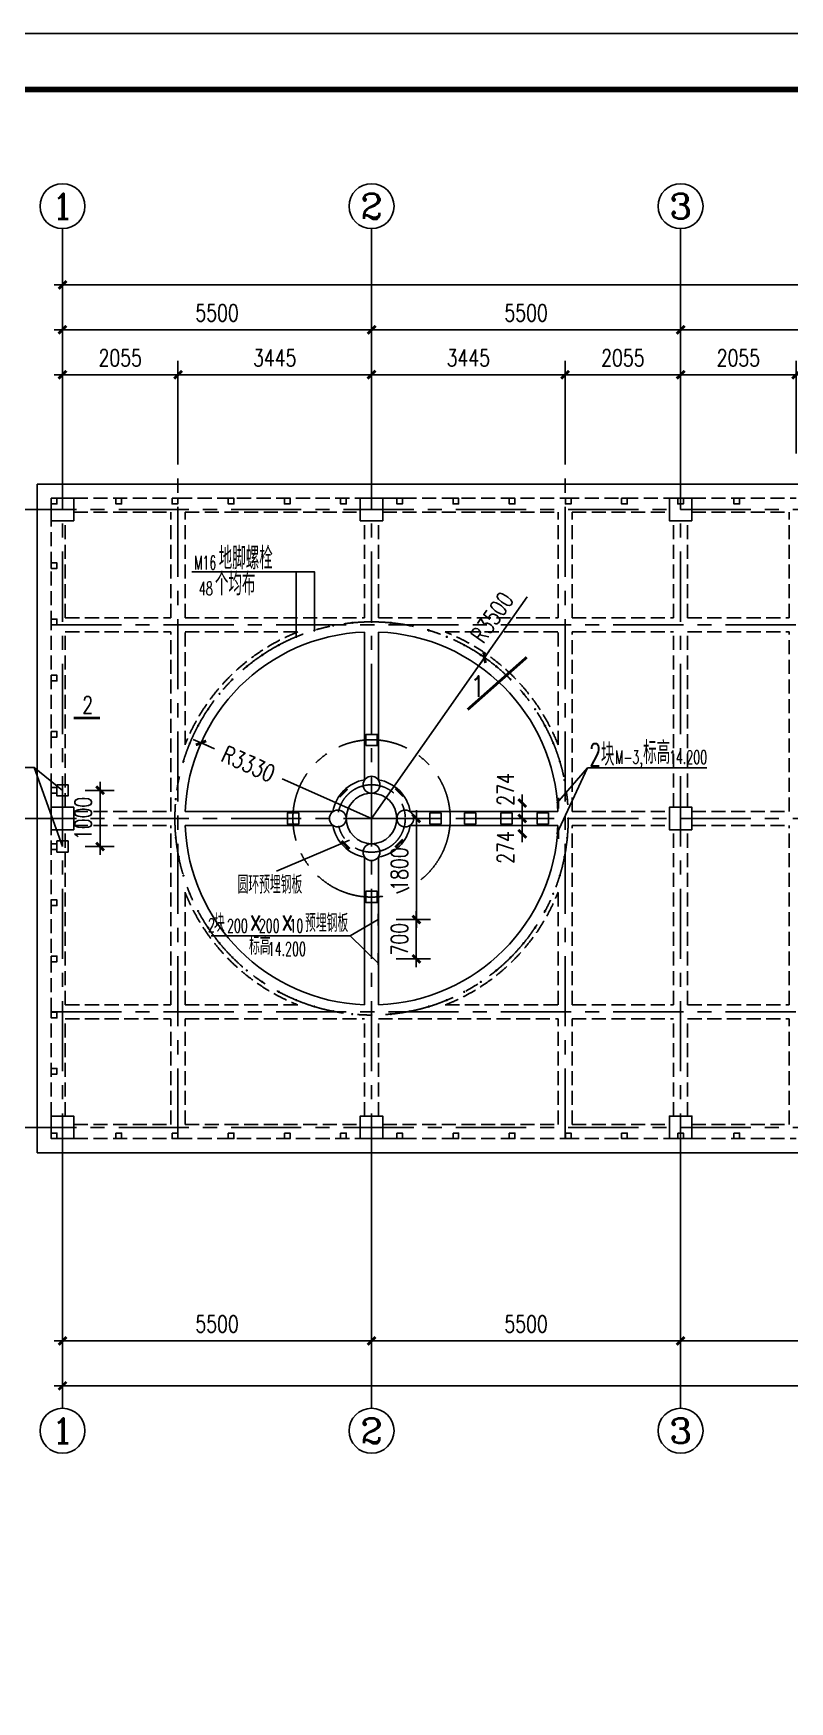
# Model space of a CAD drawing. Extents: x 1427168 to 1936200, y 1176778 to 1377202.
# Drawn here: x 1872296 to 1885755, y 1206983 to 1236683 of the extents above; entities that cross this region are included whole.
import ezdxf
from ezdxf.enums import TextEntityAlignment as Align

# ---------------------------------------------------------------- set-up
doc = ezdxf.new("R2010")
doc.units = 0
doc.header["$LTSCALE"] = 1000
doc.header["$MEASUREMENT"] = 0
for name, pattern in [('CENTER', [2, 1.25, -0.25, 0.25, -0.25]), ('DASH', [0.35, 0.25, -0.1]), ('DOTE', [2.42, 2, -0.2, 0.02, -0.2])]:
    doc.linetypes.add(name, pattern=pattern)
doc.layers.get('0').update_dxf_attribs({"linetype": 'CONTINUOUS'})
doc.layers.get('DEFPOINTS').update_dxf_attribs({"linetype": 'CONTINUOUS'})
for name, color, linetype in [('01粗实线层', 7, 'CONTINUOUS'), ('2', 2, 'CONTINUOUS'), ('3', 4, 'CONTINUOUS'), ('31', 4, 'DASH'), ('4', 3, 'CONTINUOUS'), ('5剖面线层', 2, 'CONTINUOUS'), ('AXIS', 3, 'CONTINUOUS'), ('AXIS_TEXT', 7, 'CONTINUOUS'), ('DOTE', 1, 'DOTE'), ('PUB_DIM', 3, 'CONTINUOUS'), ('PUB_TEXT', 7, 'CONTINUOUS'), ('PUB_TITLE', 4, 'CONTINUOUS')]:
    doc.layers.add(name, color=color, linetype=linetype)
doc.styles.add('_HZTXT', font='txt.shx', dxfattribs={"width": 0.75, "bigfont": 'HZTXT.shx'})
doc.styles.add('_TXT', font='TXT.shx', dxfattribs={"width": 0.75})
doc.styles.add('_TXT1', font='TXT1.shx', dxfattribs={"width": 0.6})
doc.styles.add('COMPLEX', font='COMPLEX')
doc.styles.add('DIM_FONT', font='SIMPLEX.shx', dxfattribs={"width": 0.75})
doc.dimstyles.new('AXIS', dxfattribs={"dimtxt": 300, "dimasz": 1, "dimexe": 250, "dimexo": 300, "dimgap": 150, "dimtad": 1, "dimdec": 0, "dimzin": 0, "dimtxsty": 'DIM_FONT', "dimblk": '_DIMX', "dimcen": 0.09, "dimse1": 1, "dimse2": 1, "dimclrt": 7, "dimazin": 3, "dimtfac": 1, "dimtdec": 0, "dimtix": 1, "dimtmove": 0, "dimatfit": 3, "dimtolj": 1, "dimtzin": 0})
doc.dimstyles.new('DIMA', dxfattribs={"dimtxt": 300, "dimasz": 1, "dimexe": 250, "dimexo": 300, "dimgap": 150, "dimtad": 1, "dimdec": 0, "dimzin": 0, "dimtxsty": 'DIM_FONT', "dimblk": '_DIMX', "dimcen": 0.09, "dimse1": 1, "dimclrt": 7, "dimazin": 3, "dimtfac": 1, "dimtdec": 0, "dimtix": 1, "dimtmove": 0, "dimatfit": 3, "dimtolj": 1, "dimtzin": 0})
doc.dimstyles.new('DIMB', dxfattribs={"dimtxt": 300, "dimasz": 1, "dimexe": 250, "dimexo": 300, "dimgap": 150, "dimtad": 1, "dimdec": 0, "dimzin": 0, "dimtxsty": 'DIM_FONT', "dimblk": '_DIMX', "dimcen": 0.09, "dimse2": 1, "dimclrt": 7, "dimazin": 3, "dimtfac": 1, "dimtdec": 0, "dimtix": 1, "dimtmove": 0, "dimatfit": 3, "dimtolj": 1, "dimtzin": 0})
doc.dimstyles.new('DIMN', dxfattribs={"dimtxt": 300, "dimasz": 1, "dimexe": 250, "dimexo": 300, "dimgap": 150, "dimtad": 1, "dimdec": 0, "dimzin": 0, "dimtxsty": 'DIM_FONT', "dimblk": '_DIMX', "dimcen": 0.09, "dimclrt": 7, "dimazin": 3, "dimtfac": 1, "dimtdec": 0, "dimtix": 1, "dimtmove": 0, "dimatfit": 3, "dimtolj": 1, "dimtzin": 0})

# ---------------------------------------------------------------- blocks, each defined once
blk = doc.blocks.new('_DIMX')
blk.add_line((-150, 0), (150, 0))
at = {"const_width": 50}
blk.add_lwpolyline([(-70, -70), (70, 70)], dxfattribs=at)
blk = doc.blocks.new('*D142')
at = {"layer": 'AXIS', "color": 0}
blk.add_line((1889314, 1231406), (1883816, 1231406), dxfattribs=at)
at = {"layer": 'DEFPOINTS', "color": 0}
for p in [(1883815, 1231406), (1883815, 1229206), (1889315, 1229206)]:
    blk.add_point(p, dxfattribs=at)
at = {"layer": 'AXIS', "color": 0, "rotation": 180}
blk.add_blockref('_DIMX', (1883815, 1231406), dxfattribs=at)
at = {"layer": 'AXIS', "color": 0}
blk.add_blockref('_DIMX', (1889315, 1231406), dxfattribs=at)
at = {"layer": 'AXIS', "color": 7, "insert": (1886565, 1231706), "char_height": 300, "attachment_point": 5, "style": 'DIM_FONT'}
blk.add_mtext('\\A1;5500', dxfattribs=at)
blk = doc.blocks.new('*D143')
at = {"layer": 'AXIS', "color": 0}
blk.add_line((1889314, 1213406), (1883816, 1213406), dxfattribs=at)
at = {"layer": 'DEFPOINTS', "color": 0}
for p in [(1883815, 1216206), (1889315, 1216206), (1883815, 1213406)]:
    blk.add_point(p, dxfattribs=at)
at = {"layer": 'AXIS', "color": 0, "rotation": 180}
blk.add_blockref('_DIMX', (1883815, 1213406), dxfattribs=at)
at = {"layer": 'AXIS', "color": 0}
blk.add_blockref('_DIMX', (1889315, 1213406), dxfattribs=at)
at = {"layer": 'AXIS', "color": 7, "insert": (1886565, 1213706), "char_height": 300, "attachment_point": 5, "style": 'DIM_FONT'}
blk.add_mtext('\\A1;5500', dxfattribs=at)
blk = doc.blocks.new('*D144')
at = {"layer": 'AXIS', "color": 0}
blk.add_line((1905814, 1232206), (1872816, 1232206), dxfattribs=at)
at = {"layer": 'DEFPOINTS', "color": 0}
for p in [(1872815, 1232206), (1872815, 1229206), (1905815, 1229206)]:
    blk.add_point(p, dxfattribs=at)
at = {"layer": 'AXIS', "color": 0, "rotation": 180}
blk.add_blockref('_DIMX', (1872815, 1232206), dxfattribs=at)
at = {"layer": 'AXIS', "color": 0}
blk.add_blockref('_DIMX', (1905815, 1232206), dxfattribs=at)
at = {"layer": 'AXIS', "color": 7, "insert": (1889315, 1232506), "char_height": 300, "attachment_point": 5, "style": 'DIM_FONT'}
blk.add_mtext('\\A1;33000', dxfattribs=at)
blk = doc.blocks.new('*D145')
at = {"layer": 'AXIS', "color": 0}
blk.add_line((1905814, 1212606), (1872816, 1212606), dxfattribs=at)
at = {"layer": 'DEFPOINTS', "color": 0}
for p in [(1872815, 1216206), (1905815, 1216206), (1872815, 1212606)]:
    blk.add_point(p, dxfattribs=at)
at = {"layer": 'AXIS', "color": 0, "rotation": 180}
blk.add_blockref('_DIMX', (1872815, 1212606), dxfattribs=at)
at = {"layer": 'AXIS', "color": 0}
blk.add_blockref('_DIMX', (1905815, 1212606), dxfattribs=at)
at = {"layer": 'AXIS', "color": 7, "insert": (1889315, 1212906), "char_height": 300, "attachment_point": 5, "style": 'DIM_FONT'}
blk.add_mtext('\\A1;33000', dxfattribs=at)
blk = doc.blocks.new('_AXISO')
blk.add_circle((0, 0), 0.5)
at = {"layer": 'AXIS_TEXT', "style": 'COMPLEX', "width": 1.041667}
blk.add_attdef('A', text='', height=0.56, dxfattribs=at).set_placement((-0.25, -0.28), (0.25, -0.28), align=Align.FIT)
blk = doc.blocks.new('*D147')
at = {"layer": 'AXIS', "color": 0}
blk.add_line((1883814, 1213406), (1878316, 1213406), dxfattribs=at)
at = {"layer": 'DEFPOINTS', "color": 0}
for p in [(1878315, 1216206), (1883815, 1216206), (1878315, 1213406)]:
    blk.add_point(p, dxfattribs=at)
at = {"layer": 'AXIS', "color": 0, "rotation": 180}
blk.add_blockref('_DIMX', (1878315, 1213406), dxfattribs=at)
at = {"layer": 'AXIS', "color": 0}
blk.add_blockref('_DIMX', (1883815, 1213406), dxfattribs=at)
at = {"layer": 'AXIS', "color": 7, "insert": (1881065, 1213706), "char_height": 300, "attachment_point": 5, "style": 'DIM_FONT'}
blk.add_mtext('\\A1;5500', dxfattribs=at)
blk = doc.blocks.new('*D152')
at = {"layer": 'AXIS', "color": 0}
blk.add_line((1883814, 1231406), (1878316, 1231406), dxfattribs=at)
at = {"layer": 'DEFPOINTS', "color": 0}
for p in [(1878315, 1231406), (1878315, 1229206), (1883815, 1229206)]:
    blk.add_point(p, dxfattribs=at)
at = {"layer": 'AXIS', "color": 0, "rotation": 180}
blk.add_blockref('_DIMX', (1878315, 1231406), dxfattribs=at)
at = {"layer": 'AXIS', "color": 0}
blk.add_blockref('_DIMX', (1883815, 1231406), dxfattribs=at)
at = {"layer": 'AXIS', "color": 7, "insert": (1881065, 1231706), "char_height": 300, "attachment_point": 5, "style": 'DIM_FONT'}
blk.add_mtext('\\A1;5500', dxfattribs=at)
blk = doc.blocks.new('*D146')
at = {"layer": 'AXIS', "color": 0}
blk.add_line((1878314, 1213406), (1872816, 1213406), dxfattribs=at)
at = {"layer": 'DEFPOINTS', "color": 0}
for p in [(1872815, 1216206), (1878315, 1216206), (1872815, 1213406)]:
    blk.add_point(p, dxfattribs=at)
at = {"layer": 'AXIS', "color": 0, "rotation": 180}
blk.add_blockref('_DIMX', (1872815, 1213406), dxfattribs=at)
at = {"layer": 'AXIS', "color": 0}
blk.add_blockref('_DIMX', (1878315, 1213406), dxfattribs=at)
at = {"layer": 'AXIS', "color": 7, "insert": (1875565, 1213706), "char_height": 300, "attachment_point": 5, "style": 'DIM_FONT'}
blk.add_mtext('\\A1;5500', dxfattribs=at)
blk = doc.blocks.new('*D148')
at = {"layer": 'AXIS', "color": 0}
blk.add_line((1878314, 1231406), (1872816, 1231406), dxfattribs=at)
at = {"layer": 'DEFPOINTS', "color": 0}
for p in [(1872815, 1231406), (1872815, 1229206), (1878315, 1229206)]:
    blk.add_point(p, dxfattribs=at)
at = {"layer": 'AXIS', "color": 0, "rotation": 180}
blk.add_blockref('_DIMX', (1872815, 1231406), dxfattribs=at)
at = {"layer": 'AXIS', "color": 0}
blk.add_blockref('_DIMX', (1878315, 1231406), dxfattribs=at)
at = {"layer": 'AXIS', "color": 7, "insert": (1875565, 1231706), "char_height": 300, "attachment_point": 5, "style": 'DIM_FONT'}
blk.add_mtext('\\A1;5500', dxfattribs=at)
blk = doc.blocks.new('*D200')
at = {"layer": 'AXIS', "color": 0}
for p, q in [((1881760, 1229206), (1881760, 1230856)), ((1881759, 1230606), (1878316, 1230606))]:
    blk.add_line(p, q, dxfattribs=at)
at = {"layer": 'DEFPOINTS', "color": 0}
for p in [(1878315, 1230606), (1878315, 1228906), (1881760, 1228906)]:
    blk.add_point(p, dxfattribs=at)
at = {"layer": 'AXIS', "color": 0, "rotation": 180}
blk.add_blockref('_DIMX', (1878315, 1230606), dxfattribs=at)
at = {"layer": 'AXIS', "color": 0}
blk.add_blockref('_DIMX', (1881760, 1230606), dxfattribs=at)
at = {"layer": 'AXIS', "color": 7, "insert": (1880037, 1230906), "char_height": 300, "attachment_point": 5, "style": 'DIM_FONT'}
blk.add_mtext('\\A1;3445', dxfattribs=at)
blk = doc.blocks.new('*D201')
at = {"layer": 'AXIS', "color": 0}
for p, q in [((1881760, 1229206), (1881760, 1230856)), ((1883814, 1230606), (1881761, 1230606))]:
    blk.add_line(p, q, dxfattribs=at)
at = {"layer": 'DEFPOINTS', "color": 0}
for p in [(1881760, 1230606), (1881760, 1228906), (1883815, 1228906)]:
    blk.add_point(p, dxfattribs=at)
at = {"layer": 'AXIS', "color": 0, "rotation": 180}
blk.add_blockref('_DIMX', (1881760, 1230606), dxfattribs=at)
at = {"layer": 'AXIS', "color": 0}
blk.add_blockref('_DIMX', (1883815, 1230606), dxfattribs=at)
at = {"layer": 'AXIS', "color": 7, "insert": (1882787, 1230906), "char_height": 300, "attachment_point": 5, "style": 'DIM_FONT'}
blk.add_mtext('\\A1;2055', dxfattribs=at)
blk = doc.blocks.new('*D210')
at = {"layer": 'AXIS', "color": 0}
for p, q in [((1875280, 1224050), (1875520, 1223944)), ((1878315, 1222706), (1876725, 1223410))]:
    blk.add_line(p, q, dxfattribs=at)
at = {"layer": 'DEFPOINTS', "color": 0}
for p in [(1875279, 1224051), (1878315, 1222706)]:
    blk.add_point(p, dxfattribs=at)
at = {"layer": 'AXIS', "color": 0, "rotation": 156.1070134980485}
blk.add_blockref('_DIMX', (1875279, 1224051), dxfattribs=at)
at = {"layer": 'AXIS', "color": 7, "insert": (1876123, 1223677), "char_height": 300, "attachment_point": 5, "rotation": 336.107, "style": 'DIM_FONT'}
blk.add_mtext('\\A1;R3330', dxfattribs=at)
blk = doc.blocks.new('*D272')
at = {"layer": '4', "color": 0}
for p, q in [((1881083, 1226652), (1880325, 1225572)), ((1878315, 1222706), (1880325, 1225571))]:
    blk.add_line(p, q, dxfattribs=at)
at = {"layer": 'DEFPOINTS', "color": 0}
for p in [(1880325, 1225571), (1878315, 1222706)]:
    blk.add_point(p, dxfattribs=at)
at = {"layer": '4', "color": 0, "rotation": 234.9485931311494}
blk.add_blockref('_DIMX', (1880325, 1225571), dxfattribs=at)
at = {"layer": '4', "color": 7, "insert": (1880459, 1226285), "char_height": 300, "attachment_point": 5, "rotation": 54.9486, "style": 'DIM_FONT'}
blk.add_mtext('\\A1;R3500', dxfattribs=at)
blk = doc.blocks.new('*D273')
at = {"layer": 'AXIS', "color": 0}
for p, q in [((1878750, 1220906), (1879361, 1220906)), ((1879111, 1220907), (1879111, 1220908)), ((1879111, 1220906), (1879111, 1220206)), ((1878750, 1220206), (1879361, 1220206)), ((1879111, 1220205), (1879111, 1220204))]:
    blk.add_line(p, q, dxfattribs=at)
at = {"layer": 'DEFPOINTS', "color": 0}
for p in [(1878450, 1220906), (1878450, 1220206), (1879111, 1220206)]:
    blk.add_point(p, dxfattribs=at)
at = {"layer": 'AXIS', "color": 0}
for p, rotation in [((1879111, 1220906), 270), ((1879111, 1220206), 90)]:
    blk.add_blockref('_DIMX', p, dxfattribs=dict(at, rotation=rotation))
at = {"layer": 'AXIS', "color": 7, "insert": (1878811, 1220556), "char_height": 300, "attachment_point": 5, "rotation": 90, "style": 'DIM_FONT'}
blk.add_mtext('\\A1;700', dxfattribs=at)
blk = doc.blocks.new('*D275')
at = {"layer": 'AXIS', "color": 0}
for p, q in [((1873215, 1223206), (1873733, 1223206)), ((1873483, 1223207), (1873483, 1223208)), ((1873483, 1222206), (1873483, 1223206)), ((1873215, 1222206), (1873733, 1222206)), ((1873483, 1222205), (1873483, 1222204))]:
    blk.add_line(p, q, dxfattribs=at)
at = {"layer": 'DEFPOINTS', "color": 0}
for p in [(1872915, 1223206), (1873483, 1223206), (1872915, 1222206)]:
    blk.add_point(p, dxfattribs=at)
at = {"layer": 'AXIS', "color": 0}
for p, rotation in [((1873483, 1223206), 270), ((1873483, 1222206), 90)]:
    blk.add_blockref('_DIMX', p, dxfattribs=dict(at, rotation=rotation))
at = {"layer": 'AXIS', "color": 7, "insert": (1873183, 1222706), "char_height": 300, "attachment_point": 5, "rotation": 90, "style": 'DIM_FONT'}
blk.add_mtext('\\A1;1000', dxfattribs=at)
blk = doc.blocks.new('*D518')
at = {"layer": 'AXIS', "color": 0}
for p, q in [((1880997, 1222981), (1880997, 1222982)), ((1880997, 1222980), (1880997, 1222706)), ((1881311, 1222706), (1880747, 1222706)), ((1880997, 1222705), (1880997, 1222704))]:
    blk.add_line(p, q, dxfattribs=at)
at = {"layer": 'DEFPOINTS', "color": 0}
for p in [(1881611, 1222980), (1880997, 1222706), (1881611, 1222706)]:
    blk.add_point(p, dxfattribs=at)
at = {"layer": 'AXIS', "color": 0}
for p, rotation in [((1880997, 1222980), 270), ((1880997, 1222706), 90)]:
    blk.add_blockref('_DIMX', p, dxfattribs=dict(at, rotation=rotation))
at = {"layer": 'AXIS', "color": 7, "insert": (1880697, 1223223), "char_height": 300, "attachment_point": 5, "rotation": 90, "style": 'DIM_FONT'}
blk.add_mtext('\\A1;274', dxfattribs=at)
blk = doc.blocks.new('*D519')
at = {"layer": 'AXIS', "color": 0}
for p, q in [((1881311, 1222706), (1880747, 1222706)), ((1880997, 1222707), (1880997, 1222708)), ((1880997, 1222432), (1880997, 1222706)), ((1880997, 1222431), (1880997, 1222430))]:
    blk.add_line(p, q, dxfattribs=at)
at = {"layer": 'DEFPOINTS', "color": 0}
for p in [(1880997, 1222706), (1881611, 1222706), (1881611, 1222432)]:
    blk.add_point(p, dxfattribs=at)
at = {"layer": 'AXIS', "color": 0}
for p, rotation in [((1880997, 1222706), 270), ((1880997, 1222432), 90)]:
    blk.add_blockref('_DIMX', p, dxfattribs=dict(at, rotation=rotation))
at = {"layer": 'AXIS', "color": 7, "insert": (1880697, 1222189), "char_height": 300, "attachment_point": 5, "rotation": 90, "style": 'DIM_FONT'}
blk.add_mtext('\\A1;274', dxfattribs=at)

msp = doc.modelspace()

# ---------------------------------------------------------------- hatches: boundary and pattern name
at = {"layer": '5剖面线层', "linetype": 'BYBLOCK', "ltscale": 1e-05}
h = msp.add_hatch(dxfattribs=at)
h.set_pattern_fill('ANSI31', color=256, scale=5, style=0)
h.set_pattern_definition([(45, (1449761.154, 2028621.003), (-11.22532015, 11.22532015), [])])
h.paths.add_polyline_path([(1878429.5, 1220806), (1878439.5, 1220806), (1878439.5, 1221006), (1878429.5, 1221006)])
h.paths.add_polyline_path([(1878429.5, 1220106), (1878439.5, 1220106), (1878439.5, 1220306), (1878429.5, 1220306)])

# ---------------------------------------------------------------- linework, layer by layer
for p, q in [((1872364.5, 1216756), (1872364.5, 1228656)), ((1872364.5, 1228656), (1907514.5, 1228656)), ((1876972.5, 1225938.7), (1876972.5, 1227097.3)), ((1882157.1, 1223610), (1881610.5, 1222432)), ((1882157.1, 1223610), (1881610.8, 1222980.2)), ((1884280.8, 1223610), (1882157.1, 1223610)), ((1872364.5, 1216756), (1906014.5, 1216756))]:
    msp.add_line(p, q)
msp.add_lwpolyline([(1877298.5, 1226055.3), (1877298.5, 1227097.3), (1875117.6, 1227097.3)])
for points in [[(1878214.5, 1224002.5), (1878214.5, 1224202.5), (1878414.5, 1224202.5), (1878414.5, 1224002.5)], [(1872714.5, 1223306), (1872914.5, 1223306), (1872914.5, 1223106), (1872714.5, 1223106)], [(1877018.1, 1222606), (1876818.1, 1222606), (1876818.1, 1222806), (1877018.1, 1222806)], [(1879353.2, 1222806), (1879553.2, 1222806), (1879553.2, 1222606), (1879353.2, 1222606)], [(1879969.9, 1222606), (1879969.9, 1222806), (1880169.9, 1222806), (1880169.9, 1222606)], [(1880615.8, 1222606), (1880615.8, 1222806), (1880815.8, 1222806), (1880815.8, 1222606)], [(1881261.7, 1222606), (1881261.7, 1222806), (1881461.7, 1222806), (1881461.7, 1222606)], [(1872714.5, 1222306), (1872914.5, 1222306), (1872914.5, 1222106), (1872714.5, 1222106)], [(1878414.5, 1221409.6), (1878414.5, 1221209.6), (1878214.5, 1221209.6), (1878214.5, 1221409.6)]]:
    msp.add_lwpolyline(points, close=True)
for points in [[(1877742.4, 1223092.4, 45, 45, 0), (1877883.8, 1223233.8, 45, 45, 0)], [(1877781.7, 1222306.8, 45, 45, 0), (1877923.1, 1222165.4, 45, 45, 0)], [(1878874.3, 1222332.1, 45, 45, 0), (1878732.9, 1222190.7, 45, 45, 0)]]:
    msp.add_lwpolyline(points, format="xyseb")
at = {"const_width": 45}
for points in [[(1878883, 1223104.2), (1878741.6, 1223245.6)], [(1881633.6, 1222877.4), (1881633.6, 1223077.4)], [(1881633.6, 1222540.6), (1881633.6, 1222340.6)]]:
    msp.add_lwpolyline(points, dxfattribs=at)
at = {"layer": '01粗实线层', "linetype": 'BYBLOCK', "ltscale": 1e-05}
for p, q in [((1872814.5, 1223206), (1872310.9, 1223611)), ((1872814.5, 1222206), (1872310.9, 1223611)), ((1876624.2, 1221767.6), (1877919.2, 1222318.8)), ((1877934.8, 1220614.1), (1878429.5, 1220906)), ((1877934.8, 1220614.1), (1878429.5, 1220128.3))]:
    msp.add_line(p, q, dxfattribs=at)
for points in [[(1872614.5, 1228406), (1872714.5, 1228406), (1872714.5, 1228306), (1872614.5, 1228306)], [(1873764.5, 1228406), (1873864.5, 1228406), (1873864.5, 1228306), (1873764.5, 1228306)], [(1874764.5, 1228406), (1874864.5, 1228406), (1874864.5, 1228306), (1874764.5, 1228306)], [(1875764.5, 1228406), (1875864.5, 1228406), (1875864.5, 1228306), (1875764.5, 1228306)], [(1876764.5, 1228406), (1876864.5, 1228406), (1876864.5, 1228306), (1876764.5, 1228306)], [(1877764.5, 1228406), (1877864.5, 1228406), (1877864.5, 1228306), (1877764.5, 1228306)], [(1878764.5, 1228406), (1878864.5, 1228406), (1878864.5, 1228306), (1878764.5, 1228306)], [(1879764.5, 1228406), (1879864.5, 1228406), (1879864.5, 1228306), (1879764.5, 1228306)], [(1880764.5, 1228406), (1880864.5, 1228406), (1880864.5, 1228306), (1880764.5, 1228306)], [(1881764.5, 1228406), (1881864.5, 1228406), (1881864.5, 1228306), (1881764.5, 1228306)], [(1882764.5, 1228406), (1882864.5, 1228406), (1882864.5, 1228306), (1882764.5, 1228306)], [(1883764.5, 1228406), (1883864.5, 1228406), (1883864.5, 1228306), (1883764.5, 1228306)], [(1884764.5, 1228406), (1884864.5, 1228406), (1884864.5, 1228306), (1884764.5, 1228306)], [(1872614.5, 1227256), (1872714.5, 1227256), (1872714.5, 1227156), (1872614.5, 1227156)], [(1872614.5, 1226256), (1872714.5, 1226256), (1872714.5, 1226156), (1872614.5, 1226156)], [(1872614.5, 1225256), (1872714.5, 1225256), (1872714.5, 1225156), (1872614.5, 1225156)], [(1872614.5, 1224256), (1872714.5, 1224256), (1872714.5, 1224156), (1872614.5, 1224156)], [(1872614.5, 1223256), (1872714.5, 1223256), (1872714.5, 1223156), (1872614.5, 1223156)], [(1872614.5, 1222256), (1872714.5, 1222256), (1872714.5, 1222156), (1872614.5, 1222156)], [(1872614.5, 1221256), (1872714.5, 1221256), (1872714.5, 1221156), (1872614.5, 1221156)], [(1878429.5, 1221006), (1878429.5, 1220806), (1878439.5, 1220806), (1878439.5, 1221006)], [(1872614.5, 1220256), (1872714.5, 1220256), (1872714.5, 1220156), (1872614.5, 1220156)], [(1878429.5, 1220306), (1878429.5, 1220106), (1878439.5, 1220106), (1878439.5, 1220306)], [(1872614.5, 1219256), (1872714.5, 1219256), (1872714.5, 1219156), (1872614.5, 1219156)], [(1872614.5, 1218256), (1872714.5, 1218256), (1872714.5, 1218156), (1872614.5, 1218156)], [(1872614.5, 1217106), (1872714.5, 1217106), (1872714.5, 1217006), (1872614.5, 1217006)], [(1872614.5, 1217106), (1872714.5, 1217106), (1872714.5, 1217006), (1872614.5, 1217006)], [(1873764.5, 1217106), (1873864.5, 1217106), (1873864.5, 1217006), (1873764.5, 1217006)], [(1874764.5, 1217106), (1874864.5, 1217106), (1874864.5, 1217006), (1874764.5, 1217006)], [(1875764.5, 1217106), (1875864.5, 1217106), (1875864.5, 1217006), (1875764.5, 1217006)], [(1876764.5, 1217106), (1876864.5, 1217106), (1876864.5, 1217006), (1876764.5, 1217006)], [(1877764.5, 1217106), (1877864.5, 1217106), (1877864.5, 1217006), (1877764.5, 1217006)], [(1878764.5, 1217106), (1878864.5, 1217106), (1878864.5, 1217006), (1878764.5, 1217006)], [(1879764.5, 1217106), (1879864.5, 1217106), (1879864.5, 1217006), (1879764.5, 1217006)], [(1880764.5, 1217106), (1880864.5, 1217106), (1880864.5, 1217006), (1880764.5, 1217006)], [(1881764.5, 1217106), (1881864.5, 1217106), (1881864.5, 1217006), (1881764.5, 1217006)], [(1882764.5, 1217106), (1882864.5, 1217106), (1882864.5, 1217006), (1882764.5, 1217006)], [(1883764.5, 1217106), (1883864.5, 1217106), (1883864.5, 1217006), (1883764.5, 1217006)], [(1884764.5, 1217106), (1884864.5, 1217106), (1884864.5, 1217006), (1884764.5, 1217006)]]:
    msp.add_lwpolyline(points, close=True, dxfattribs=at)
for centre in [(1877298.5, 1226055.3), (1877631.7, 1226138.8), (1877971.5, 1226189.2), (1878314.5, 1226206), (1878657.6, 1226189.2), (1878997.4, 1226138.8), (1879330.5, 1226055.3), (1876664.7, 1225792.8), (1876975.1, 1225939.6), (1879653.9, 1225939.6), (1879964.4, 1225792.8), (1876370, 1225616.2), (1880259, 1225616.2), (1875839.7, 1225180.9), (1876094.2, 1225411.6), (1880534.9, 1225411.6), (1880789.4, 1225180.9), (1875609, 1224926.4), (1881020.1, 1224926.4), (1875404.4, 1224650.5), (1881224.7, 1224650.5), (1875227.8, 1224355.9), (1881401.3, 1224355.9), (1875081, 1224045.4), (1881548.1, 1224045.4), (1874965.2, 1223722), (1881663.8, 1223722), (1881747.3, 1223388.9), (1874831.4, 1223049.1), (1881797.7, 1223049.1), (1874814.5, 1222706), (1881814.5, 1222706), (1874831.4, 1222363), (1881797.7, 1222363), (1874881.8, 1222023.2), (1881747.3, 1222023.2), (1874965.2, 1221690), (1881663.8, 1221690), (1875081, 1221366.6), (1881548.1, 1221366.6), (1875227.8, 1221056.1), (1881401.3, 1221056.1), (1875404.4, 1220761.5), (1881224.7, 1220761.5), (1875609, 1220485.7), (1881020.1, 1220485.7), (1875839.7, 1220231.2), (1880789.4, 1220231.2), (1876094.2, 1220000.5), (1876370, 1219795.9), (1880259, 1219795.9), (1880534.9, 1220000.5), (1876664.7, 1219619.3), (1879964.4, 1219619.3), (1876975.1, 1219472.5), (1877298.5, 1219356.7), (1877631.7, 1219273.3), (1877971.5, 1219222.9), (1878314.5, 1219206), (1878657.6, 1219222.9), (1878997.4, 1219273.3), (1879330.5, 1219356.7), (1879653.9, 1219472.5)]:
    msp.add_circle(centre, 9, dxfattribs=at)
at = {"layer": '2'}
for points in [[(1873014.5, 1228006), (1873014.5, 1228406), (1872614.5, 1228406), (1872614.5, 1228006)], [(1878514.5, 1228006), (1878514.5, 1228406), (1878114.5, 1228406), (1878114.5, 1228006)], [(1884014.5, 1228006), (1884014.5, 1228406), (1883614.5, 1228406), (1883614.5, 1228006)], [(1873014.5, 1222506), (1873014.5, 1222906), (1872614.5, 1222906), (1872614.5, 1222506)], [(1884014.5, 1222506), (1884014.5, 1222906), (1883614.5, 1222906), (1883614.5, 1222506)], [(1873014.5, 1217006), (1873014.5, 1217406), (1872614.5, 1217406), (1872614.5, 1217006)], [(1878514.5, 1217006), (1878514.5, 1217406), (1878114.5, 1217406), (1878114.5, 1217006)], [(1884014.5, 1217006), (1884014.5, 1217406), (1883614.5, 1217406), (1883614.5, 1217006)]]:
    msp.add_lwpolyline(points, close=True, dxfattribs=at)
for points in [[(1878464.5, 1223306, 1), (1878164.5, 1223306, 1), (1878464.5, 1223306, 1)], [(1877864.5, 1222706, 1), (1877564.5, 1222706, 1), (1877864.5, 1222706, 1)], [(1879064.5, 1222706, 1), (1878764.5, 1222706, 1), (1879064.5, 1222706, 1)], [(1878464.5, 1222106, 1), (1878164.5, 1222106, 1), (1878464.5, 1222106, 1)]]:
    msp.add_lwpolyline(points, format="xyb", dxfattribs=at)
at = {"layer": '3', "linetype": 'DASH'}
for p, q in [((1873014.5, 1228406), (1874869.5, 1228406)), ((1874869.5, 1228406), (1878114.5, 1228406)), ((1878514.5, 1228406), (1881759.5, 1228406)), ((1881759.5, 1228406), (1883614.5, 1228406)), ((1884014.5, 1228406), (1885869.5, 1228406)), ((1872614.5, 1226151), (1872614.5, 1228006)), ((1872614.5, 1222906), (1872614.5, 1226151)), ((1872614.5, 1219261), (1872614.5, 1222506)), ((1872614.5, 1217406), (1872614.5, 1219261)), ((1873014.5, 1217006), (1874869.5, 1217006)), ((1874869.5, 1217006), (1878114.5, 1217006)), ((1878514.5, 1217006), (1881759.5, 1217006)), ((1881759.5, 1217006), (1883614.5, 1217006)), ((1884014.5, 1217006), (1885869.5, 1217006))]:
    msp.add_line(p, q, dxfattribs=at)
at = {"layer": '3'}
for p, q in [((1878189.5, 1223394.8), (1878189.5, 1226023.7)), ((1878439.5, 1223394.8), (1878439.5, 1226023.7)), ((1874996.9, 1222831), (1877625.8, 1222831)), ((1879003.3, 1222831), (1881632.2, 1222831)), ((1874996.9, 1222581), (1877625.8, 1222581)), ((1879003.3, 1222581), (1881632.2, 1222581)), ((1878189.5, 1219388.4), (1878189.5, 1222017.3)), ((1878439.5, 1219388.4), (1878439.5, 1222017.3))]:
    msp.add_line(p, q, dxfattribs=at)
for radius, start, end in [(3320, 92.15773, 177.84227), (3320, 2.15773, 87.84227), (700, 100.28656, 169.71343), (700, 10.28654, 79.71345), (450, 90, 180.00001), (450, 0, 90), (3320, 182.15774, 267.84229), (700, 190.28655, 259.71345), (450, 180.00001, 270.00001), (450, 270, 0), (700, 280.28657, 349.71348), (3320, 272.15772, 357.84226)]:
    msp.add_arc((1878314.5, 1222706), radius, start, end, dxfattribs=at)
at = {"layer": '31'}
for p, q in [((1873014.5, 1228156), (1874744.5, 1228156)), ((1874744.5, 1226276), (1874744.5, 1228156)), ((1874994.5, 1228156), (1878114.5, 1228156)), ((1874994.5, 1226276), (1874994.5, 1228156)), ((1878514.5, 1228156), (1881634.5, 1228156)), ((1881634.5, 1226276), (1881634.5, 1228156)), ((1881884.5, 1228156), (1883614.5, 1228156)), ((1881884.5, 1226276), (1881884.5, 1228156)), ((1884014.5, 1228156), (1885744.5, 1228156)), ((1885744.5, 1226276), (1885744.5, 1228156)), ((1872864.5, 1226276), (1872864.5, 1228006)), ((1878189.5, 1226276), (1878189.5, 1228006)), ((1878439.5, 1226276), (1878439.5, 1228006)), ((1883689.5, 1226276), (1883689.5, 1228006)), ((1883939.5, 1226276), (1883939.5, 1228006)), ((1872864.5, 1226276), (1874744.5, 1226276)), ((1872864.5, 1226026), (1874744.5, 1226026)), ((1872864.5, 1222906), (1872864.5, 1226026)), ((1874744.5, 1222831), (1874744.5, 1226026)), ((1874994.5, 1226276), (1878189.5, 1226276)), ((1874994.5, 1226026), (1877002.1, 1226026)), ((1874994.5, 1224018.5), (1874994.5, 1226026)), ((1878439.5, 1226276), (1881634.5, 1226276)), ((1879627, 1226026), (1881634.5, 1226026)), ((1881634.5, 1224018.5), (1881634.5, 1226026)), ((1881884.5, 1226276), (1883689.5, 1226276)), ((1881884.5, 1226026), (1883689.5, 1226026)), ((1881884.5, 1222831), (1881884.5, 1226026)), ((1883689.5, 1222906), (1883689.5, 1226026)), ((1883939.5, 1226276), (1885744.5, 1226276)), ((1883939.5, 1226026), (1885744.5, 1226026)), ((1883939.5, 1222906), (1883939.5, 1226026)), ((1885744.5, 1222831), (1885744.5, 1226026)), ((1873014.5, 1222831), (1874744.5, 1222831)), ((1881884.5, 1222831), (1883614.5, 1222831)), ((1884014.5, 1222831), (1885744.5, 1222831)), ((1872864.5, 1219386), (1872864.5, 1222506)), ((1873014.5, 1222581), (1874744.5, 1222581)), ((1874744.5, 1219386), (1874744.5, 1222581)), ((1881884.5, 1219386), (1881884.5, 1222581)), ((1881884.5, 1222581), (1883614.5, 1222581)), ((1883689.5, 1219386), (1883689.5, 1222506)), ((1883939.5, 1219386), (1883939.5, 1222506)), ((1884014.5, 1222581), (1885744.5, 1222581)), ((1885744.5, 1219386), (1885744.5, 1222581)), ((1874994.5, 1219386), (1874994.5, 1221393.6)), ((1881634.5, 1219386), (1881634.5, 1221393.6)), ((1872864.5, 1219386), (1874744.5, 1219386)), ((1874994.5, 1219386), (1877002.1, 1219386)), ((1879627, 1219386), (1881634.5, 1219386)), ((1881884.5, 1219386), (1883689.5, 1219386)), ((1883939.5, 1219386), (1885744.5, 1219386)), ((1872864.5, 1219136), (1874744.5, 1219136)), ((1872864.5, 1217406), (1872864.5, 1219136)), ((1874744.5, 1217256), (1874744.5, 1219136)), ((1874994.5, 1219136), (1878189.5, 1219136)), ((1874994.5, 1217256), (1874994.5, 1219136)), ((1878189.5, 1217406), (1878189.5, 1219136)), ((1878439.5, 1219136), (1881634.5, 1219136)), ((1878439.5, 1217406), (1878439.5, 1219136)), ((1881634.5, 1217256), (1881634.5, 1219136)), ((1881884.5, 1219136), (1883689.5, 1219136)), ((1881884.5, 1217256), (1881884.5, 1219136)), ((1883689.5, 1217406), (1883689.5, 1219136)), ((1883939.5, 1219136), (1885744.5, 1219136)), ((1883939.5, 1217406), (1883939.5, 1219136)), ((1885744.5, 1217256), (1885744.5, 1219136)), ((1873014.5, 1217256), (1874744.5, 1217256)), ((1874994.5, 1217256), (1878114.5, 1217256)), ((1878514.5, 1217256), (1881634.5, 1217256)), ((1881884.5, 1217256), (1883614.5, 1217256)), ((1884014.5, 1217256), (1885744.5, 1217256))]:
    msp.add_line(p, q, dxfattribs=at)
for start, end in [(111.56957, 158.43045), (21.56955, 68.43044), (201.56956, 248.43044), (291.56959, 338.43046)]:
    msp.add_arc((1878314.5, 1222706), 3570, start, end, dxfattribs=at)
at = {"layer": 'AXIS'}
for p, q in [((1872814.5, 1233206), (1872814.5, 1229206)), ((1878314.5, 1233206), (1878314.5, 1229206)), ((1883814.5, 1233206), (1883814.5, 1229206)), ((1872814.5, 1212206), (1872814.5, 1216206)), ((1878314.5, 1212206), (1878314.5, 1216206)), ((1883814.5, 1212206), (1883814.5, 1216206))]:
    msp.add_line(p, q, dxfattribs=at)
at = {"layer": 'DOTE', "linetype": 'CENTER'}
for p, q in [((1872814.5, 1216206), (1872814.5, 1229206)), ((1874869.5, 1217006), (1874869.5, 1229206)), ((1878314.5, 1216206), (1878314.5, 1229206)), ((1881759.5, 1217006), (1881759.5, 1229206)), ((1883814.5, 1216206), (1883814.5, 1229206)), ((1871814.5, 1228206), (1906814.5, 1228206)), ((1872614.5, 1226151), (1906814.5, 1226151)), ((1871814.5, 1222706), (1906814.5, 1222706)), ((1872614.5, 1219261), (1906814.5, 1219261)), ((1871814.5, 1217206), (1906814.5, 1217206))]:
    msp.add_line(p, q, dxfattribs=at)
for radius in [3500, 1400, 600]:
    msp.add_circle((1878314.5, 1222706), radius, dxfattribs=at)
at = {"layer": 'PUB_DIM', "const_width": 50}
for points in [[(1881077.1, 1225576.6), (1880024.6, 1224644.2)], [(1873482.5, 1224495.2), (1873014.4, 1224495.2)]]:
    msp.add_lwpolyline(points, dxfattribs=at)
at = {"layer": 'PUB_TEXT'}
for p, q in [((1866734.2, 1223611), (1872310.9, 1223611)), ((1877934.8, 1220614.1), (1875458.2, 1220614.1))]:
    msp.add_line(p, q, dxfattribs=at)
at = {"layer": 'PUB_TITLE'}
msp.add_lwpolyline([(1852100.4, 1177282.9), (1852100.4, 1236682.9), (1936200.4, 1236682.9), (1936200.4, 1177282.9)], close=True, dxfattribs=at)
at = {"layer": 'PUB_TITLE', "const_width": 100}
msp.add_lwpolyline([(1854600.4, 1178282.9), (1935200.4, 1178282.9), (1935200.4, 1235682.9), (1854600.4, 1235682.9)], close=True, dxfattribs=at)

# ---------------------------------------------------------------- block references
at = {"layer": 'AXIS'}
ref = msp.add_blockref('_AXISO', (1872814.5, 1233606), dxfattribs=dict(at, xscale=800, yscale=800, zscale=800))
ref.add_attrib('A', '1', dxfattribs={"layer": 'AXIS_TEXT', "height": 448, "style": 'COMPLEX', "width": 2.083333}).set_placement((1872614.5, 1233382), (1873014.5, 1233382), align=Align.FIT)
ref = msp.add_blockref('_AXISO', (1878314.5, 1233606), dxfattribs=dict(at, xscale=800, yscale=800, zscale=800))
ref.add_attrib('A', '2', dxfattribs={"layer": 'AXIS_TEXT', "height": 448, "style": 'COMPLEX', "width": 1.339286}).set_placement((1878114.5, 1233382), (1878514.5, 1233382), align=Align.FIT)
ref = msp.add_blockref('_AXISO', (1883814.5, 1233606), dxfattribs=dict(at, xscale=800, yscale=800, zscale=800))
ref.add_attrib('A', '3', dxfattribs={"layer": 'AXIS_TEXT', "height": 448, "style": 'COMPLEX', "width": 1.339286}).set_placement((1883614.5, 1233382), (1884014.5, 1233382), align=Align.FIT)
ref = msp.add_blockref('_AXISO', (1872814.5, 1211806), dxfattribs=dict(at, xscale=800, yscale=800, zscale=800))
ref.add_attrib('A', '1', dxfattribs={"layer": 'AXIS_TEXT', "height": 448, "style": 'COMPLEX', "width": 2.083333}).set_placement((1872614.5, 1211582), (1873014.5, 1211582), align=Align.FIT)
ref = msp.add_blockref('_AXISO', (1878314.5, 1211806), dxfattribs=dict(at, xscale=800, yscale=800, zscale=800))
ref.add_attrib('A', '2', dxfattribs={"layer": 'AXIS_TEXT', "height": 448, "style": 'COMPLEX', "width": 1.339286}).set_placement((1878114.5, 1211582), (1878514.5, 1211582), align=Align.FIT)
ref = msp.add_blockref('_AXISO', (1883814.5, 1211806), dxfattribs=dict(at, xscale=800, yscale=800, zscale=800))
ref.add_attrib('A', '3', dxfattribs={"layer": 'AXIS_TEXT', "height": 448, "style": 'COMPLEX', "width": 1.339286}).set_placement((1883614.5, 1211582), (1884014.5, 1211582), align=Align.FIT)

# ---------------------------------------------------------------- texts
at = {"layer": 'PUB_DIM', "style": '_TXT', "width": 0.75}
for s, height, p in [('1', 375, (1880082.7, 1224871.7)), ('2', 300, (1873165.2, 1224576.8))]:
    msp.add_text(s, height=height, dxfattribs=at).set_placement(p)
at = {"layer": 'PUB_TEXT', "width": 0.6}
for s, height, style, p in [('地脚螺栓', 400, '_HZTXT', (1875595.6, 1227140)), ('M16', 240, '_TXT1', (1875155.9, 1227140)), ('48', 240, '_TXT1', (1875242.8, 1226679.6)), ('个均布', 400, '_HZTXT', (1875527.3, 1226679.6)), ('2块', 400, '_HZTXT', (1882191, 1223643.4)), ('标高', 400, '_HZTXT', (1883148, 1223677)), ('M-3,', 240, '_TXT1', (1882648, 1223677)), ('14.200', 240, '_TXT1', (1883607.9, 1223677)), ('圆环预埋钢板', 320, '_HZTXT', (1875930.3, 1221367.3)), ('块', 320, '_HZTXT', (1875510.1, 1220686)), ('×', 400, '_HZTXT', (1876135, 1220674.8)), ('×', 400, '_HZTXT', (1876701.1, 1220674.8)), ('预埋钢板', 320, '_HZTXT', (1877131.6, 1220684)), ('2', 240, '_TXT1', (1875402.8, 1220686)), ('200', 240, '_TXT1', (1875741.8, 1220674.8)), ('200', 240, '_TXT1', (1876307.8, 1220674.8)), ('10', 240, '_TXT1', (1876853.2, 1220674.8)), ('标高', 320, '_HZTXT', (1876132.9, 1220280.8)), ('14.200', 240, '_TXT1', (1876466.8, 1220262.1))]:
    msp.add_text(s, height=height, dxfattribs=dict(at, style=style)).set_placement(p)

# ---------------------------------------------------------------- dimensions: what is measured, and where the dimension line sits
at = {"layer": '4'}
dim = msp.add_radius_dim(center=(1878314.5, 1222706), mpoint=(1880324.6, 1225571.3), dimstyle='DIMN', dxfattribs=at)
dim.commit()
dim.dimension.update_dxf_attribs({"geometry": '*D272', "text_midpoint": (1880458.6, 1226284.6)})
at = {"layer": 'AXIS'}
for p1, p2, distance, dimstyle, picture, middle in [((1905814.5, 1229206), (1872814.5, 1229206), -3000, 'AXIS', '*D144', (1889314.5, 1232506)), ((1881759.5, 1228906), (1878314.5, 1228906), -1700, 'DIMB', '*D200', (1880037, 1230906)), ((1883814.5, 1228906), (1881759.5, 1228906), -1700, 'DIMA', '*D201', (1882787, 1230906)), ((1905814.5, 1216206), (1872814.5, 1216206), 3600, 'AXIS', '*D145', (1889314.5, 1212906))]:
    dim = msp.add_aligned_dim(p1=p1, p2=p2, distance=distance, dimstyle=dimstyle, dxfattribs=at)
    dim.commit()
    dim.dimension.update_dxf_attribs({"geometry": picture, "text_midpoint": middle})
for base, p1, p2, picture, middle in [((1872814.5, 1231406), (1878314.5, 1229206), (1872814.5, 1229206), '*D148', (1875564.5, 1231706)), ((1878314.5, 1231406), (1883814.5, 1229206), (1878314.5, 1229206), '*D152', (1881064.5, 1231706)), ((1883814.5, 1231406), (1889314.5, 1229206), (1883814.5, 1229206), '*D142', (1886564.5, 1231706)), ((1872814.5, 1213406), (1878314.5, 1216206), (1872814.5, 1216206), '*D146', (1875564.5, 1213706)), ((1878314.5, 1213406), (1883814.5, 1216206), (1878314.5, 1216206), '*D147', (1881064.5, 1213706)), ((1883814.5, 1213406), (1889314.5, 1216206), (1883814.5, 1216206), '*D143', (1886564.5, 1213706))]:
    dim = msp.add_linear_dim(base=base, p1=p1, p2=p2, dimstyle='AXIS', dxfattribs=at)
    dim.commit()
    dim.dimension.update_dxf_attribs({"geometry": picture, "text_midpoint": middle})
for p1, p2, dimstyle in [((1872814.5, 1228906), (1874869.5, 1228906), 'DIMA'), ((1874869.5, 1228906), (1878314.5, 1228906), 'DIMB'), ((1883814.5, 1228906), (1885869.5, 1228906), 'DIMA'), ((1885869.5, 1228906), (1889314.5, 1228906), 'DIMB')]:
    msp.add_aligned_dim(p1=p1, p2=p2, distance=1700, dimstyle=dimstyle, dxfattribs=at).render()
dim = msp.add_radius_dim(center=(1878314.5, 1222706), mpoint=(1875279.1, 1224050.7), text='R3330', dimstyle='DIMB', dxfattribs=at)
dim.commit()
dim.dimension.update_dxf_attribs({"geometry": '*D210', "text_midpoint": (1876122.6, 1223677.1), "dimtype": 164})
for base, p1, p2, angle, picture, middle in [((1873482.8, 1223206), (1872914.5, 1222206), (1872914.5, 1223206), 270, '*D275', (1873182.8, 1222706)), ((1879111.3, 1220206), (1878449.5, 1220906), (1878449.5, 1220206), 90, '*D273', (1878811.3, 1220556))]:
    dim = msp.add_linear_dim(base=base, p1=p1, p2=p2, angle=angle, dimstyle='DIMN', dxfattribs=at)
    dim.commit()
    dim.dimension.update_dxf_attribs({"geometry": picture, "text_midpoint": middle})
for p1, angle, picture, middle in [((1881610.8, 1222980.2), 90, '*D518', (1880697.3, 1223222.8)), ((1881610.8, 1222431.8), 270, '*D519', (1880697.3, 1222189.3))]:
    dim = msp.add_linear_dim(base=(1880997.3, 1222706), p1=p1, p2=(1881610.8, 1222706), angle=angle, dimstyle='DIMA', dxfattribs=at)
    dim.commit()
    dim.dimension.update_dxf_attribs({"geometry": picture, "text_midpoint": middle, "dimtype": 160})
msp.add_linear_dim(base=(1879111.3, 1222706), p1=(1878449.5, 1220906), p2=(1878449.5, 1222706), angle=90, dimstyle='DIMN', dxfattribs=at).render()

doc.saveas('drawing.dxf')
